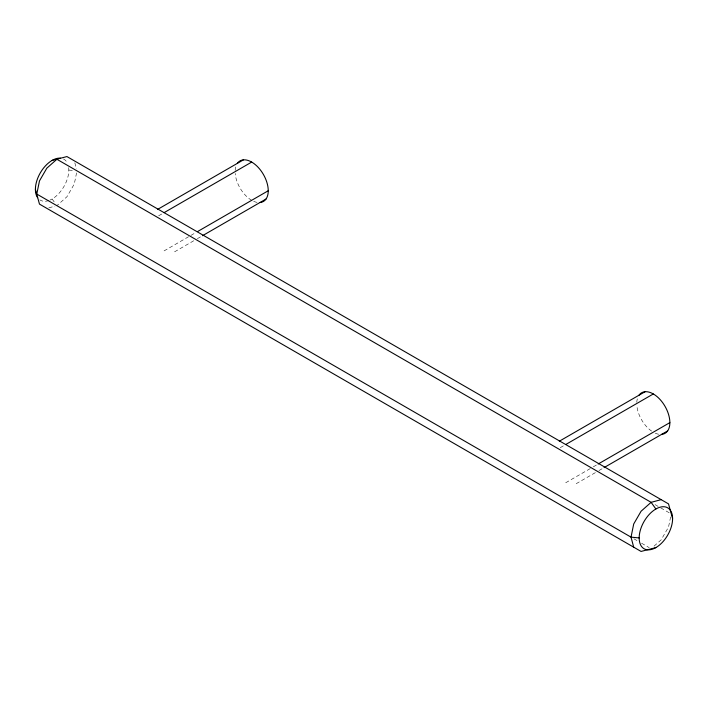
<?xml version="1.0" encoding="UTF-8"?>
<svg xmlns="http://www.w3.org/2000/svg" width="708" height="708" viewBox="0 0 708 708"><rect width="100%" height="100%" fill="white"/><g stroke="black" fill="none" stroke-linecap="round" stroke-linejoin="round"><path stroke-width="0.53" stroke-dasharray="3.54 2.66" d="M76.561 172.885L74.287 184.018L66.933 196.753L56.888 205.665M670.591 516.973L668.52 527.097L661.166 539.832L653.431 546.682M158.645 215.798L162.468 213.595M164.079 250.889L195.576 232.711M174.575 251.827L193.939 240.649M197.346 238.684L201.523 236.268M560.258 447.677L565.037 444.916M565.701 482.759L592.366 467.369M593.313 466.82L597.189 464.581M576.197 483.697L595.561 472.519M598.968 470.555L603.145 468.138M48.843 207.816L54.879 206.196M68.826 170.062L73.924 170.557M655.068 504.618L659.812 507.362M660.768 507.91L669.308 512.84M633.89 538.797L637.722 541M641.545 543.213L649.201 547.638M52.118 199.01L54.498 202.338M74.827 162.822L76.437 168.849M658.652 434.243A23.408 13.514 60 0 1 654.36 432.756M651.617 431.11A23.408 13.514 60 0 1 636.828 405.33M636.784 402.321A23.408 13.514 60 0 1 637.643 397.852M257.031 202.373A23.408 13.514 60 0 1 252.738 200.877M251.685 200.311A23.408 13.514 60 0 1 235.206 173.451M235.171 170.442A23.408 13.514 60 0 1 236.021 165.982M63.472 158.99A23.638 13.647 -60 0 1 67.543 163.371M68.694 167.663A23.638 13.647 -60 0 1 49.967 200.09M48.879 200.514A23.638 13.647 -60 0 1 39.852 199.904"/><path stroke-width="1.06" d="M157.68 209.364L243.41 159.866M164.079 212.657L251.685 162.079M197.488 231.605L268.244 190.753M202.47 235.72L266.022 199.028M559.293 441.234L645.032 391.736M565.701 444.536L653.307 393.958M598.145 464.032L669.865 422.623M604.092 467.59L667.644 430.906M661.166 499.644L651.112 502.335L641.067 511.247L633.713 523.982L631.023 537.142L633.713 547.187M52.118 160.406L66.933 156.565L668.52 503.892L672.6 518.645M655.882 547.594A23.638 13.647 -60 0 1 641.413 527A23.638 13.647 -60 0 1 670.361 510.282A23.638 13.647 -60 0 1 655.882 547.594L641.067 551.435L39.48 204.108L35.4 189.355M639.174 537.938L631.023 537.142L36.789 194.063L39.48 180.903L46.834 168.168L56.888 159.265L651.112 502.335L655.882 508.99M638.97 395.232A23.408 13.514 60 0 1 665.016 406.312A23.408 13.514 60 0 1 661.582 434.402M237.348 163.362A23.408 13.514 60 0 1 263.394 174.442A23.408 13.514 60 0 1 259.969 202.532M37.639 197.718A23.638 13.647 -60 0 1 40.294 172.885A23.638 13.647 -60 0 1 60.472 158.167"/></g></svg>
